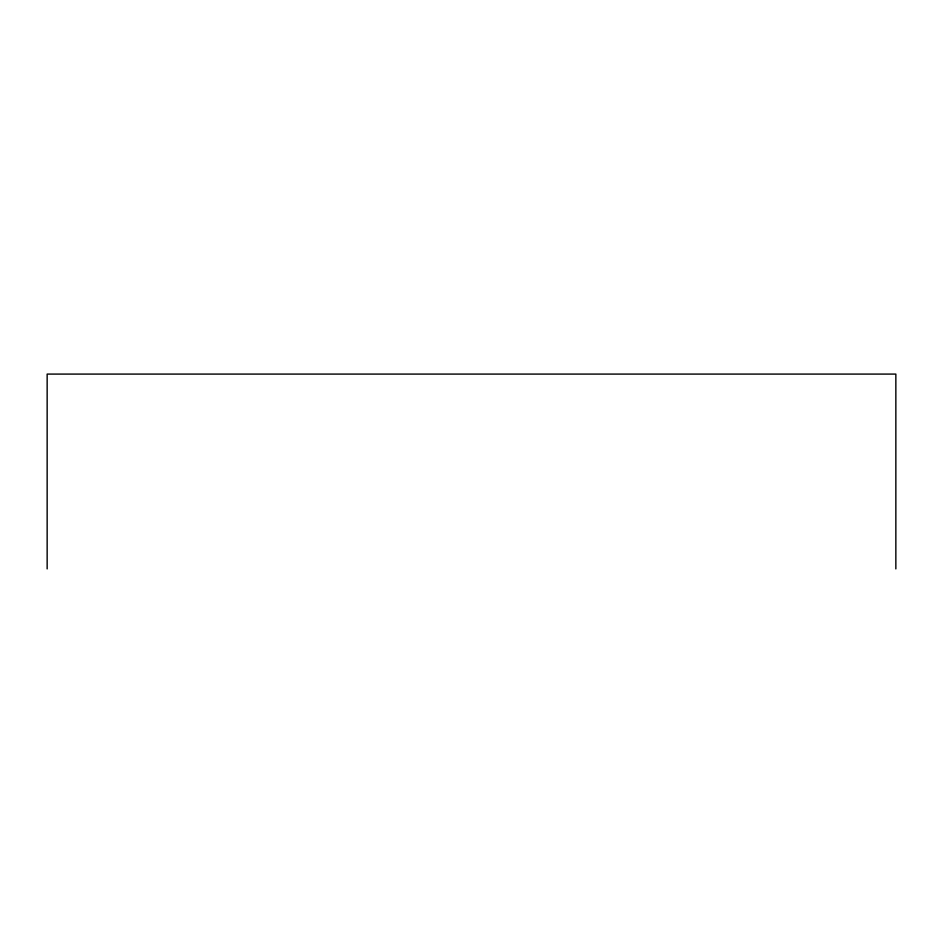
<?xml version="1.0" encoding="UTF-8"?>
<svg xmlns="http://www.w3.org/2000/svg" width="943" height="943" viewBox="0 0 943 943"><rect width="100%" height="100%" fill="white"/><g stroke="black" fill="none" stroke-linecap="round" stroke-linejoin="round"><path stroke-width="1.41" d="M895.85 568.912L895.85 374.088L47.15 374.088L47.15 568.912"/></g></svg>
